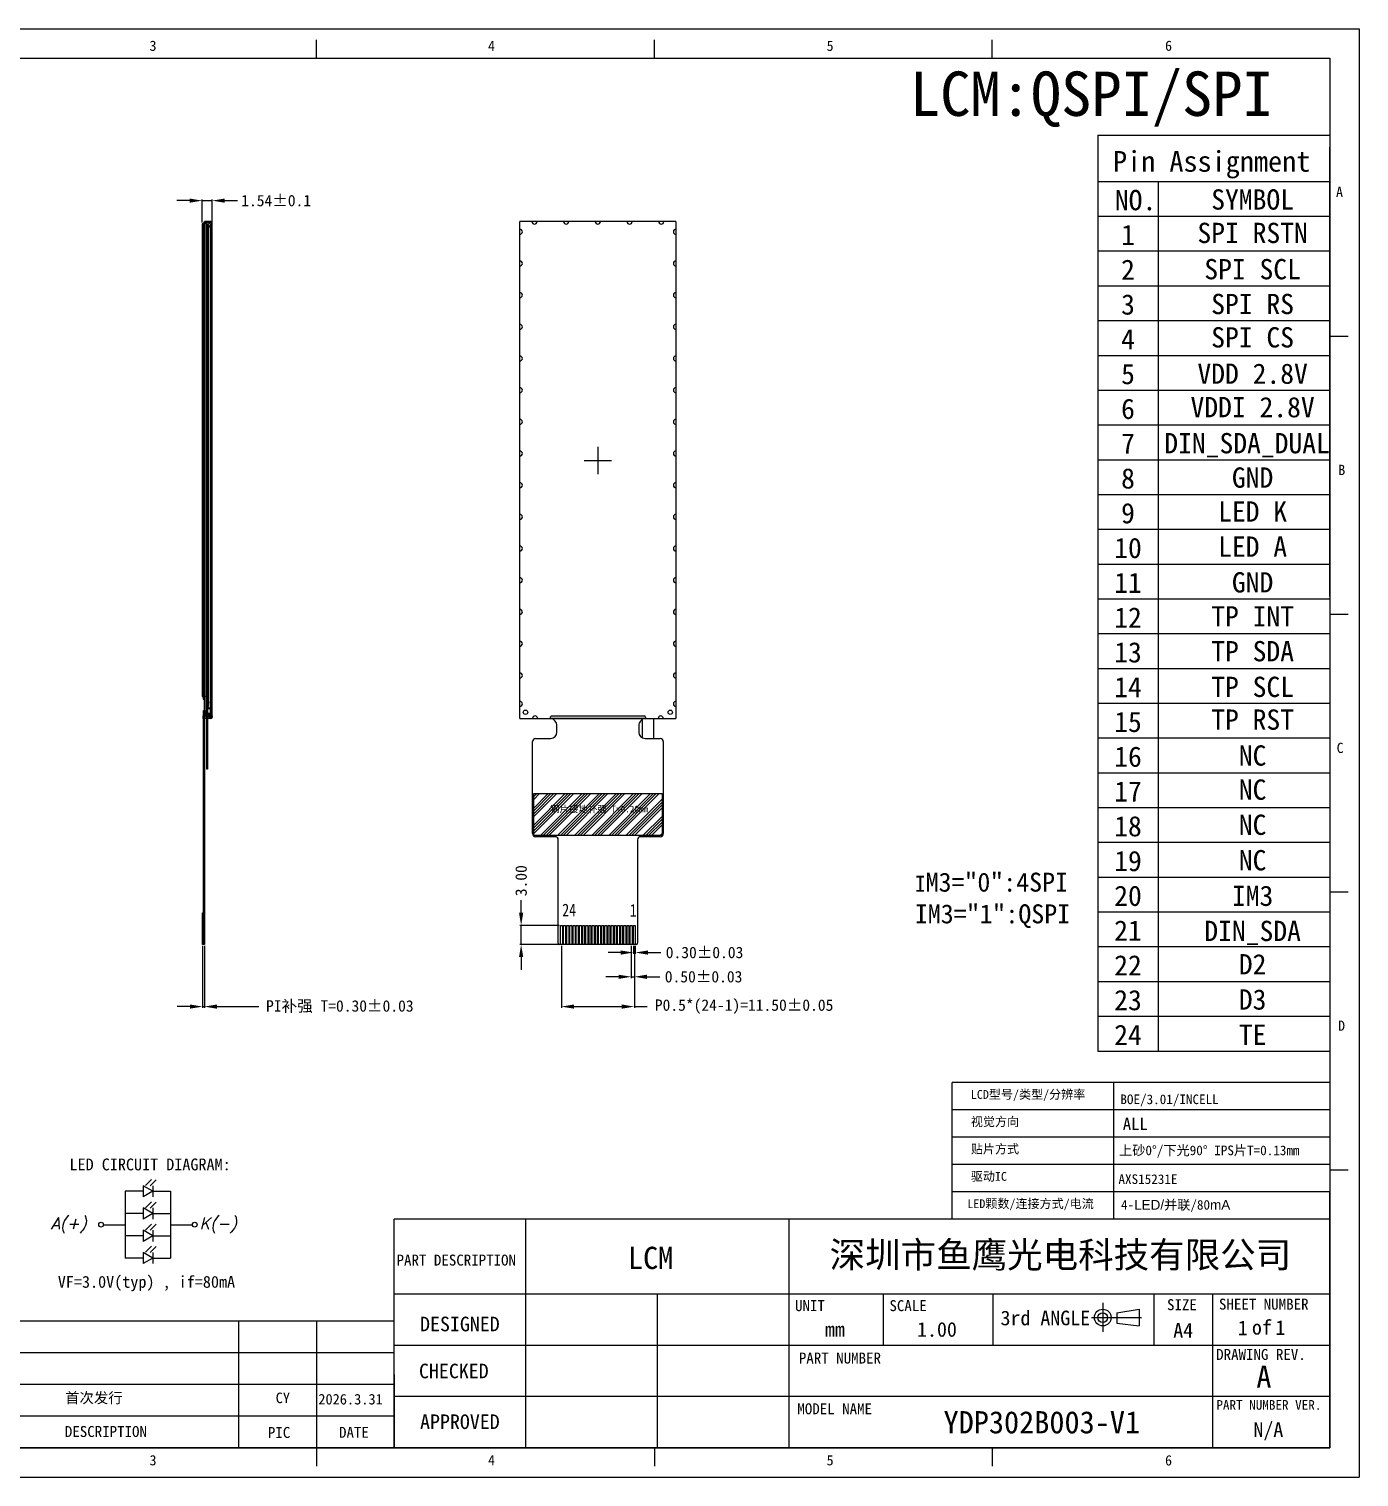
# Model space of a CAD drawing. Header units: millimetres. Extents: x -32 to 297, y -411 to -183.
# Drawn here: x 86.8 to 296.6, y -411.1 to -182.6 of the extents above; entities that cross this region are included whole.
import ezdxf
from ezdxf.enums import TextEntityAlignment as Align

# ---------------------------------------------------------------- set-up
doc = ezdxf.new("R2010")
doc.units = ezdxf.units.MM
doc.header["$LTSCALE"] = 16.335
doc.header["$PDMODE"] = 3
doc.header["$PDSIZE"] = 0.3125
doc.layers.get('0').update_dxf_attribs({"linetype": 'CONTINUOUS'})
doc.layers.get('Defpoints').update_dxf_attribs({"linetype": 'CONTINUOUS'})
for name, color, linetype in [('BL-Housing', 7, 'CONTINUOUS'), ('dim', 8, 'CONTINUOUS'), ('DIM（标注）', 3, 'CONTINUOUS'), ('FPC', 33, 'CONTINUOUS'), ('FPC1', 30, 'CONTINUOUS'), ('LED', 6, 'CONTINUOUS'), ('上增光', 11, 'CONTINUOUS'), ('下增光', 114, 'CONTINUOUS'), ('双面胶', 2, 'CONTINUOUS'), ('扩散', 41, 'CONTINUOUS'), ('标 注', 3, 'CONTINUOUS'), ('胶框', 7, 'CONTINUOUS'), ('铁框', 142, 'CONTINUOUS'), ('黑白双面胶', 5, 'CONTINUOUS')]:
    doc.layers.add(name, color=color, linetype=linetype)
for name, color, linetype, lineweight in [('LG（导光板）', 6, 'CONTINUOUS', 25), ('Title block', 7, 'CONTINUOUS', 9), ('反射贴布', 203, 'CONTINUOUS', 18)]:
    doc.layers.add(name, color=color, linetype=linetype, lineweight=lineweight)
doc.styles.add('H', font='italic.shx', dxfattribs={"width": 0.75})
doc.styles.add('RD', font='romand.shx', dxfattribs={"width": 0.9})
doc.styles.get("Standard").update_dxf_attribs({"font": 'txt', "width": 0.8})
doc.styles.add('ZI2.5', font='SimSun.ttf', dxfattribs={"height": 2.5})
doc.styles.add('宋', font='SimSun.ttf')
doc.styles.add('宋体', font='SimSun.ttf')
doc.styles.add('宝明', font='simhei.ttf')
doc.styles.add('黑体', font='simhei.ttf')
doc.dimstyles.new('ISO-25$0', dxfattribs={"dimtxt": 1.8, "dimasz": 2, "dimexe": 0.2, "dimexo": 0.2, "dimtad": 0, "dimzin": 1, "dimdsep": 46, "dimtxsty": '宋体', "dimcen": 1.5, "dimclrd": 3, "dimclre": 3, "dimclrt": 7, "dimadec": 0, "dimazin": 0, "dimtp": 1.2, "dimtm": 1.2, "dimtfac": 1, "dimtmove": 0, "dimatfit": 3, "dimfxl": 1, "dimtolj": 1, "dimarcsym": 0})
doc.dimstyles.new('SH', dxfattribs={"dimscale": 1.4, "dimtxt": 2.5, "dimasz": 2.5, "dimexe": 1.25, "dimexo": 0.625, "dimtad": 0, "dimdec": 1, "dimzin": 0, "dimdsep": 46, "dimtxsty": 'RD', "dimcen": 2.5, "dimadec": 0, "dimazin": 0, "dimtfac": 0.6, "dimtdec": 1, "dimtmove": 0, "dimatfit": 3, "dimfxl": 1, "dimtolj": 1, "dimarcsym": 0})
pattern_1 = [(45, (-3169.72784, 6711.853), (-0.224506403, 0.224506403), []), (135, (-3169.72784, 6711.853), (-0.224506403, -0.224506403), [])]

# ---------------------------------------------------------------- blocks, each defined once
blk = doc.blocks.new('THIRD-PROJ_BL0')
at = {"linetype": 'Continuous'}
blk.add_line((257.13, 38.11), (257.13, 34.11), dxfattribs=at)
at = {"color": 7, "linetype": 'Continuous'}
for p, q in [((255.59, 36.06), (262.41, 36.06)), ((259.04, 36.73), (262.11, 37.22)), ((259.04, 36.73), (259.04, 35.31)), ((262.11, 37.22), (262.11, 34.94)), ((259.04, 35.31), (262.11, 34.94))]:
    blk.add_line(p, q, dxfattribs=at)
for centre, radius in [((257.13, 36.08), 1.14), ((257.13, 36.06), 0.67)]:
    blk.add_circle(centre, radius, dxfattribs=at)
blk = doc.blocks.new('*D24')
at = {"layer": 'Defpoints', "color": 0, "transparency": 16777216}
for p in [(114.19, -327.05), (114.49, -327.05), (114.19, -336.86)]:
    blk.add_point(p, dxfattribs=at)
at = {"layer": 'dim', "color": 3, "lineweight": -2, "transparency": 16777216}
for p, q in [((114.19, -327.25), (114.19, -337.06)), ((114.49, -327.25), (114.49, -337.06)), ((112.19, -336.86), (110.19, -336.86)), ((114.19, -336.86), (114.49, -336.86)), ((116.49, -336.86), (123.1, -336.86))]:
    blk.add_line(p, q, dxfattribs=at)
at = {"layer": 'dim', "color": 3, "transparency": 16777216}
for points in [[(112.19, -336.52), (112.19, -337.19), (114.19, -336.86)], [(116.49, -336.52), (116.49, -337.19), (114.49, -336.86)]]:
    blk.add_solid(points, dxfattribs=at)
at = {"layer": 'dim', "color": 7, "transparency": 16777216, "insert": (135.85, -336.86), "char_height": 1.8, "attachment_point": 5, "style": '宋体'}
blk.add_mtext('\\A1;PI补强 T=0.30±0.03', dxfattribs=at)
blk = doc.blocks.new('*D28')
at = {"layer": 'Defpoints', "color": 0, "transparency": 16777216}
for p in [(182.16, -327.05), (182.46, -327.05), (182.46, -328.33)]:
    blk.add_point(p, dxfattribs=at)
at = {"layer": 'dim', "color": 3, "lineweight": -2, "transparency": 16777216}
for p, q in [((180.16, -328.33), (178.16, -328.33)), ((182.16, -327.25), (182.16, -328.53)), ((182.16, -328.33), (182.46, -328.33)), ((182.46, -327.25), (182.46, -328.53)), ((184.46, -328.33), (186.46, -328.33))]:
    blk.add_line(p, q, dxfattribs=at)
at = {"layer": 'dim', "color": 3, "transparency": 16777216}
for points in [[(180.16, -328), (180.16, -328.66), (182.16, -328.33)], [(184.46, -328), (184.46, -328.66), (182.46, -328.33)]]:
    blk.add_solid(points, dxfattribs=at)
at = {"layer": 'dim', "color": 7, "transparency": 16777216, "insert": (193.38, -328.33), "char_height": 1.8, "attachment_point": 5, "style": '宋体'}
blk.add_mtext('\\A1;0.30%%P0.03', dxfattribs=at)
blk = doc.blocks.new('*D29')
at = {"layer": 'Defpoints', "color": 0, "transparency": 16777216}
for p in [(181.81, -327.05), (182.31, -327.05), (182.31, -332.15)]:
    blk.add_point(p, dxfattribs=at)
at = {"layer": 'dim', "color": 3, "lineweight": -2, "transparency": 16777216}
for p, q in [((181.81, -327.25), (181.81, -332.35)), ((182.31, -327.25), (182.31, -332.35)), ((179.81, -332.15), (177.81, -332.15)), ((181.81, -332.15), (182.31, -332.15)), ((184.31, -332.15), (186.31, -332.15))]:
    blk.add_line(p, q, dxfattribs=at)
at = {"layer": 'dim', "color": 3, "transparency": 16777216}
for points in [[(179.81, -331.82), (179.81, -332.49), (181.81, -332.15)], [(184.31, -331.82), (184.31, -332.49), (182.31, -332.15)]]:
    blk.add_solid(points, dxfattribs=at)
at = {"layer": 'dim', "color": 7, "transparency": 16777216, "insert": (193.23, -332.15), "char_height": 1.8, "attachment_point": 5, "style": '宋体'}
blk.add_mtext('\\A1;0.50%%P0.03', dxfattribs=at)
blk = doc.blocks.new('*D30')
at = {"layer": 'Defpoints', "color": 0, "transparency": 16777216}
for p in [(170.81, -327.05), (182.31, -327.05), (182.31, -336.86)]:
    blk.add_point(p, dxfattribs=at)
at = {"layer": 'dim', "color": 3, "lineweight": -2, "transparency": 16777216}
for p, q in [((170.81, -327.25), (170.81, -337.06)), ((182.31, -327.25), (182.31, -337.06)), ((172.81, -336.86), (180.31, -336.86)), ((182.31, -336.86), (184.31, -336.86))]:
    blk.add_line(p, q, dxfattribs=at)
at = {"layer": 'dim', "color": 3, "transparency": 16777216}
for points in [[(172.81, -336.52), (172.81, -337.19), (170.81, -336.86)], [(180.31, -336.52), (180.31, -337.19), (182.31, -336.86)]]:
    blk.add_solid(points, dxfattribs=at)
at = {"layer": 'dim', "color": 7, "transparency": 16777216, "insert": (199.62, -336.86), "char_height": 1.8, "attachment_point": 5, "style": '宋体'}
blk.add_mtext('\\A1;P0.5*(24-1)=11.50%%P0.05', dxfattribs=at)
blk = doc.blocks.new('*D31')
at = {"layer": 'Defpoints', "color": 0, "transparency": 16777216}
for p in [(164.45, -324.05), (170.66, -324.05), (170.66, -327.05)]:
    blk.add_point(p, dxfattribs=at)
at = {"layer": 'dim', "color": 3, "lineweight": -2, "transparency": 16777216}
for p, q in [((164.45, -322.05), (164.45, -320.05)), ((170.46, -324.05), (164.25, -324.05)), ((164.45, -327.05), (164.45, -324.05)), ((170.46, -327.05), (164.25, -327.05)), ((164.45, -329.05), (164.45, -331.05))]:
    blk.add_line(p, q, dxfattribs=at)
at = {"layer": 'dim', "color": 3, "transparency": 16777216}
for points in [[(164.12, -322.05), (164.78, -322.05), (164.45, -324.05)], [(164.12, -329.05), (164.78, -329.05), (164.45, -327.05)]]:
    blk.add_solid(points, dxfattribs=at)
at = {"layer": 'dim', "color": 7, "transparency": 16777216, "insert": (164.45, -316.99), "char_height": 1.8, "attachment_point": 5, "rotation": 90, "style": '宋体'}
blk.add_mtext('\\A1;3.00', dxfattribs=at)
blk = doc.blocks.new('zw$AA94')
blk.add_lwpolyline([(-4.82, -78.41), (-19.82, -78.41)])
at = {"layer": 'BL-Housing', "color": 0}
for centre, start, end in [((-22.32, 0), 180, 0), ((-17.32, 0), 180, 0), ((-12.32, 0), 180, 0), ((-7.32, 0), 180, 0), ((-2.32, 0), 180, 0), ((-24.63, -1.6), 270, 90), ((0, -1.6), 90, 270), ((-24.63, -6.6), 270, 90), ((0, -6.6), 90, 270), ((-24.63, -11.6), 270, 90), ((0, -11.6), 90, 270), ((-24.63, -16.6), 270, 90), ((0, -16.6), 90, 270), ((-24.63, -21.6), 270, 90), ((0, -21.6), 90, 270), ((-24.63, -26.6), 270, 90), ((0, -26.6), 90, 270), ((-24.63, -31.6), 270, 90), ((0, -31.6), 90, 270), ((-24.63, -36.6), 270, 90), ((0, -36.6), 90, 270), ((-24.63, -41.6), 270, 90), ((0, -41.6), 90, 270), ((-24.63, -46.6), 270, 90), ((0, -46.6), 90, 270), ((-24.63, -51.6), 270, 90), ((0, -51.6), 90, 270), ((-24.63, -56.6), 270, 90), ((0, -56.6), 90, 270), ((-24.63, -61.6), 270, 90), ((0, -61.6), 90, 270), ((-24.63, -66.6), 270, 90), ((0, -66.6), 90, 270), ((-24.63, -71.6), 270, 90), ((0, -71.6), 90, 270), ((-24.63, -76.1), 270, 90), ((0, -76.1), 90, 270), ((-22.23, -78.41), 0, 180), ((-2.41, -78.41), 0, 180)]:
    blk.add_arc(centre, 0.4, start, end, dxfattribs=at)
at = {"layer": '胶框'}
blk.add_line((-19.82, -78.41), (-4.82, -78.41), dxfattribs=at)
at = {"layer": '胶框', "linetype": 'Continuous'}
for centre in [(-23.74, -77.42), (-0.9, -77.42)]:
    blk.add_circle(centre, 0.35, dxfattribs=at)
at = {"layer": '铁框'}
for p, q in [((0, 0), (-24.63, 0)), ((-24.63, -78.41), (-24.63, 0)), ((0, 0), (0, -78.41)), ((-24.63, -78.41), (-19.82, -78.41)), ((-19.82, -78.21), (-19.82, -78.41)), ((-19.62, -78.01), (-5.02, -78.01)), ((-4.82, -78.21), (-4.82, -78.41)), ((-4.82, -78.41), (0, -78.41))]:
    blk.add_line(p, q, dxfattribs=at)
for centre, start, end in [((-19.62, -78.21), 90, 180), ((-5.02, -78.21), 0, 90)]:
    blk.add_arc(centre, 0.2, start, end, dxfattribs=at)
blk = doc.blocks.new('*D23')
at = {"layer": 'Defpoints', "color": 0, "transparency": 16777216}
for p in [(115.7, -209.68), (114.16, -213.34), (115.7, -213.34)]:
    blk.add_point(p, dxfattribs=at)
at = {"layer": 'dim', "color": 3, "lineweight": -2, "transparency": 16777216}
for p, q in [((112.16, -209.68), (110.16, -209.68)), ((114.16, -213.14), (114.16, -209.48)), ((114.16, -209.68), (115.7, -209.68)), ((115.7, -213.14), (115.7, -209.48)), ((117.7, -209.68), (119.7, -209.68))]:
    blk.add_line(p, q, dxfattribs=at)
at = {"layer": 'dim', "color": 3, "transparency": 16777216}
for points in [[(112.16, -209.35), (112.16, -210.01), (114.16, -209.68)], [(117.7, -209.35), (117.7, -210.01), (115.7, -209.68)]]:
    blk.add_solid(points, dxfattribs=at)
at = {"layer": 'dim', "color": 7, "transparency": 16777216, "insert": (125.81, -209.68), "char_height": 1.8, "attachment_point": 5, "style": '宋体'}
blk.add_mtext('\\A1;1.54%%P0.1', dxfattribs=at)
blk = doc.blocks.new('GSG')
at = {"layer": '胶框'}
h = blk.add_hatch(dxfattribs=at)
h.set_pattern_fill('ANSI37', color=256, scale=0.1, style=0)
h.set_pattern_definition(pattern_1)
h.paths.add_polyline_path([(114.88, 786.86), (114.88, 786.31), (115.55, 786.31), (115.55, 786.81, 0.414214), (115.5, 786.86)])
h = blk.add_hatch(dxfattribs=at)
h.set_pattern_fill('ANSI37', color=256, scale=0.1, style=0)
h.set_pattern_definition(pattern_1)
h.paths.add_polyline_path([(115.55, 709.3), (115.05, 709.3), (115.05, 708.77), (115.05, 708.6), (115.5, 708.6, 0.414214), (115.7, 708.8), (115.7, 709.05, -0.414214), (115.5, 708.85), (115.25, 708.85), (115.25, 709), (115.5, 709, 0.414214), (115.55, 709.05)])
at = {"layer": '黑白双面胶'}
for color, points in [(256, [(114.82, 786.8), (114.88, 786.8), (114.88, 786.01), (114.82, 786.01)]), (252, [(114.79, 708.6), (114.82, 708.6), (114.82, 711.15), (114.79, 711.15)]), (256, [(114.82, 712.6), (114.88, 712.6), (114.88, 708.6), (114.82, 708.6)])]:
    blk.add_hatch(color=color, dxfattribs=at).paths.add_polyline_path(points)
at = {"color": 30, "linetype": 'Continuous'}
blk.add_line((114.37, 709.85), (114.49, 709.85), dxfattribs=at)
at = {"color": 6}
for points in [[(114.16, 712.05), (114.29, 712.05), (114.29, 786.66), (114.16, 786.66)], [(114.69, 712.05), (114.82, 712.05), (114.82, 786.66), (114.69, 786.66)]]:
    blk.add_lwpolyline(points, close=True, dxfattribs=at)
at = {"color": 4}
for points in [[(114.29, 711.65), (114.49, 711.65), (114.49, 786.76), (114.29, 786.76)], [(114.49, 786.76), (114.69, 786.76), (114.69, 709.15), (114.49, 709.15)]]:
    blk.add_lwpolyline(points, close=True, dxfattribs=at)
at = {"layer": 'FPC1'}
for p, q in [((114.88, 709.4), (114.88, 708.68)), ((114.99, 709.4), (114.99, 708.68))]:
    blk.add_line(p, q, dxfattribs=at)
blk.add_lwpolyline([(114.99, 708.68), (114.88, 708.68), (114.88, 710.25), (114.93, 711.25), (115.06, 711.25), (114.99, 710.25), (114.99, 708.68)], dxfattribs=at)
blk.add_lwpolyline([(114.88, 708.6), (114.99, 708.6), (114.99, 700.6), (114.88, 700.6)], close=True, dxfattribs=at)
at = {"layer": 'LED'}
blk.add_lwpolyline([(115.02, 710.25), (115.44, 710.25), (115.44, 709.4), (115.02, 709.4)], close=True, dxfattribs=at)
at = {"layer": 'LG（导光板）'}
blk.add_lwpolyline([(115.47, 710.25), (115.07, 710.25), (115.12, 711.25), (115.12, 786.21), (115.47, 786.21), (115.47, 710.25)], dxfattribs=at)
at = {"layer": '上增光'}
blk.add_lwpolyline([(114.99, 786.21), (114.92, 786.21), (114.92, 712.15), (114.99, 712.15)], close=True, dxfattribs=at)
at = {"layer": '下增光'}
blk.add_lwpolyline([(115.06, 786.21), (114.99, 786.21), (114.99, 712.15), (115.06, 712.15)], close=True, dxfattribs=at)
at = {"layer": '双面胶'}
blk.add_lwpolyline([(115.01, 710.55), (115.08, 710.55), (115.11, 711.06), (115.04, 711.06), (115.01, 710.55)], dxfattribs=at)
blk.add_lwpolyline([(115.05, 709.3), (114.99, 709.3), (114.99, 708.77), (115.05, 708.77)], close=True, dxfattribs=at)
at = {"layer": '反射贴布'}
blk.add_lwpolyline([(115.47, 786.21), (115.55, 786.21), (115.55, 709.55), (115.47, 709.55)], close=True, dxfattribs=at)
at = {"layer": '扩散'}
for points in [[(115.06, 711.45), (115.12, 711.45), (115.12, 786.21), (115.06, 786.21)], [(115.06, 711.45), (114.91, 711.45), (114.91, 711.95), (115.06, 711.95)]]:
    blk.add_lwpolyline(points, close=True, dxfattribs=at)
at = {"layer": '胶框'}
for p, q in [((114.88, 786.31), (114.88, 786.86)), ((114.88, 786.31), (115.55, 786.31)), ((114.88, 786.31), (114.88, 708.6)), ((115.12, 711.25), (115.05, 710.2)), ((115.05, 708.6), (114.88, 708.6)), ((115.05, 709.3), (115.05, 710.2)), ((115.05, 710.2), (115.55, 710.2)), ((115.05, 708.6), (115.05, 709.3)), ((115.05, 709.3), (115.55, 709.3)), ((115.5, 708.6), (115.05, 708.6)), ((115.7, 709.05), (115.7, 708.8))]:
    blk.add_line(p, q, dxfattribs=at)
blk.add_lwpolyline([(114.88, 708.6), (114.29, 708.6), (114.29, 709), (114.88, 709)], dxfattribs=at)
blk.add_arc((115.5, 708.8), 0.2, 270, 0, dxfattribs=at)
at = {"layer": '铁框'}
for p, q in [((115.5, 787.01), (114.49, 787.01)), ((114.49, 712.15), (114.49, 787.01)), ((115.5, 786.86), (114.49, 786.86)), ((114.49, 712.15), (114.88, 712.15))]:
    blk.add_line(p, q, dxfattribs=at)
blk.add_lwpolyline([(115.55, 786.81), (115.55, 709.05, -0.414214), (115.5, 709), (115.25, 709), (115.25, 708.85), (115.5, 708.85, 0.414214), (115.7, 709.05), (115.7, 786.81)], format="xyb", dxfattribs=at)
for radius in [0.2, 0.05]:
    blk.add_arc((115.5, 786.81), radius, 0, 90, dxfattribs=at)
at = {"layer": '黑白双面胶'}
for points in [[(114.82, 786.8), (114.88, 786.8), (114.88, 786.01), (114.82, 786.01)], [(114.82, 786.01), (114.88, 786.01), (114.88, 712.6), (114.82, 712.6)], [(114.79, 708.6), (114.82, 708.6), (114.82, 711.15), (114.79, 711.15)], [(114.82, 712.6), (114.88, 712.6), (114.88, 708.6), (114.82, 708.6)]]:
    blk.add_lwpolyline(points, close=True, dxfattribs=at)

msp = doc.modelspace()

# ---------------------------------------------------------------- hatches: boundary and pattern name
h = msp.add_hatch()
h.set_pattern_fill('ANSI34', color=4, scale=0.1, style=0)
h.set_pattern_definition([(45, (0, -1000), (-1.3470384, 1.3470384), []), (45, (0.449, -1000), (-1.3470384, 1.3470384), []), (45, (0.898, -1000), (-1.3470384, 1.3470384), []), (45, (1.347, -1000), (-1.3470384, 1.3470384), [])])
h.paths.add_polyline_path([(181.8065, -309.8512), (171.3065, -309.8512), (166.4395, -309.8512), (166.4395, -303.2512), (186.6735, -303.2512), (186.6735, -309.8512)])

# ---------------------------------------------------------------- linework, layer by layer
at = {"color": 7, "linetype": 'Continuous'}
for p, q in [((-32.2827, -182.5898), (296.6191, -182.5898)), ((296.6191, -182.5898), (296.6191, -411.09)), ((-32.2827, -411.09), (296.6191, -411.09))]:
    msp.add_line(p, q, dxfattribs=at)
at = {"linetype": 'Continuous'}
for p, q in [((132.1797, -187.206), (132.1797, -184.3209)), ((185.4618, -187.206), (185.4618, -184.3209)), ((238.7439, -187.206), (238.7439, -184.3209)), ((-27.6665, -187.206), (292.0029, -187.206)), ((292.0029, -187.206), (292.0029, -406.4738)), ((292.0029, -231.0595), (294.888, -231.0595)), ((292.0029, -274.9131), (294.888, -274.9131)), ((292.0029, -318.7667), (294.888, -318.7667)), ((292.0029, -362.6202), (294.888, -362.6202)), ((-27.6665, -406.4738), (292.0029, -406.4738)), ((132.1797, -406.4738), (132.1797, -409.3589)), ((185.4618, -406.4738), (185.4618, -409.3589)), ((238.7439, -406.4738), (238.7439, -409.3589))]:
    msp.add_line(p, q, dxfattribs=at)
for p, q in [((255.412, -199.331), (292.0028, -199.331)), ((292.0029, -204.8126), (292.0029, -201.2252)), ((292.0029, -239.7891), (292.0029, -204.8126)), ((292.0029, -272.0751), (292.0029, -239.7891))]:
    msp.add_line(p, q)
at = {"color": 30}
for p, q in [((114.3552, -327.0512), (114.3552, -290.1512)), ((114.4852, -290.1512), (114.4852, -327.0512))]:
    msp.add_line(p, q, dxfattribs=at)
at = {"color": 30, "linetype": 'Continuous'}
for p, q in [((169.8136, -291.8083), (169.3994, -291.3941)), ((183.7136, -291.3941), (183.2994, -291.8083)), ((166.7395, -294.5512), (169.1065, -294.5512)), ((170.1065, -293.5512), (170.1065, -292.5154)), ((183.0065, -292.5154), (183.0065, -293.5512)), ((184.0065, -294.5512), (186.3735, -294.5512)), ((166.2395, -309.5512), (166.2395, -295.0512)), ((186.8735, -295.0512), (186.8735, -309.5512)), ((169.8065, -310.0512), (166.7395, -310.0512)), ((170.3065, -326.8512), (170.3065, -310.5512)), ((182.8065, -310.5512), (182.8065, -326.8512)), ((186.3735, -310.0512), (183.3065, -310.0512)), ((182.6065, -327.0512), (170.5065, -327.0512))]:
    msp.add_line(p, q, dxfattribs=at)
at = {"color": 1}
for p, q in [((114.1852, -327.0512), (114.1852, -322.0507)), ((114.1852, -322.0507), (114.3552, -322.0507)), ((114.4852, -327.0512), (114.1852, -327.0512))]:
    msp.add_line(p, q, dxfattribs=at)
at = {"color": 4, "linetype": 'Continuous'}
for p, q in [((292.0029, -348.8549), (232.4339, -348.855)), ((232.434, -370.4101), (232.4339, -348.855)), ((257.9327, -370.4101), (257.9326, -348.855)), ((292.0029, -353.166), (232.4339, -353.166)), ((292.0029, -357.477), (232.4339, -357.477)), ((292.0029, -361.788), (232.4339, -361.788)), ((292.0029, -366.0991), (232.434, -366.0991)), ((292.0029, -374.7377), (292.0029, -366.0824)), ((292.0029, -370.4101), (144.401, -370.4101)), ((144.401, -406.4738), (144.401, -370.4101)), ((165.1738, -406.4738), (165.1738, -370.4101)), ((206.7192, -406.4738), (206.7192, -370.4101)), ((227.6684, -370.4102), (227.6684, -370.4101)), ((292.0029, -370.4101), (232.434, -370.4101)), ((206.7192, -406.4738), (206.7192, -374.7377)), ((292.0029, -406.4738), (292.0029, -374.7377)), ((206.7192, -382.2389), (144.401, -382.2389)), ((185.9465, -406.4738), (185.9465, -382.2389)), ((292.0029, -382.2389), (206.7192, -382.2389)), ((221.6064, -390.3172), (221.6064, -382.2389)), ((238.917, -390.3172), (238.917, -382.2389)), ((264.3059, -390.3172), (264.3059, -382.2389)), ((273.5383, -406.4738), (273.5382, -382.2389)), ((144.401, -386.4972), (63.2323, -386.4972)), ((119.9353, -406.4738), (119.9353, -386.4972)), ((132.1682, -386.4972), (132.1682, -406.4738)), ((206.7192, -390.3172), (144.401, -390.3172)), ((292.0029, -390.3172), (206.7192, -390.3172)), ((144.401, -391.4913), (63.2323, -391.4913)), ((144.401, -394.9334), (144.401, -406.4738)), ((144.401, -396.4854), (63.2323, -396.4854)), ((206.7192, -398.3955), (144.401, -398.3955)), ((292.0029, -398.3955), (206.7192, -398.3955)), ((144.401, -401.4796), (63.2323, -401.4796)), ((144.401, -406.4738), (45.356, -406.4738)), ((206.7192, -406.4738), (144.401, -406.4738)), ((292.0029, -406.4738), (206.7192, -406.4738))]:
    msp.add_line(p, q, dxfattribs=at)
at = {"color": 4}
msp.add_lwpolyline([(181.8065, -309.8512), (181.8065, -309.8512), (171.3065, -309.8512), (171.3065, -309.8512), (166.4395, -309.8512), (166.4395, -303.2512), (186.6735, -303.2512), (186.6735, -309.8512)], close=True, dxfattribs=at)
at = {"color": 30, "linetype": 'Continuous'}
for centre, radius, start, end in [((169.1065, -292.5154), 1, 360, 45), ((184.0065, -292.5154), 1, 135, 180), ((166.7395, -295.0512), 0.5, 90, 180), ((169.1065, -293.5512), 1, 270, 360), ((184.0065, -293.5512), 1, 180, 270), ((186.3735, -295.0512), 0.5, 0, 90), ((166.7395, -309.5512), 0.5, 180, 270), ((169.8065, -310.5512), 0.5, 0, 90), ((183.3065, -310.5512), 0.5, 90, 180), ((186.3735, -309.5512), 0.5, 270, 0), ((170.5065, -326.8512), 0.2, 180, 270), ((182.6065, -326.8512), 0.2, 270, 360)]:
    msp.add_arc(centre, radius, start, end, dxfattribs=at)
at = {"layer": 'dim', "color": 2}
for p, q in [((176.5565, -248.5418), (176.5565, -252.8486)), ((174.4031, -250.6952), (178.7099, -250.6952))]:
    msp.add_line(p, q, dxfattribs=at)
at = {"layer": 'dim', "color": 7}
msp.add_line((292.0028, -258.8063), (292.0028, -342.4746), dxfattribs=at)
at = {"layer": 'dim', "color": 1}
msp.add_line((114.3552, -322.0507), (114.4852, -322.0507), dxfattribs=at)
at = {"layer": 'dim', "color": 2}
for points in [[(170.6564, -324.0512), (170.9564, -324.0512), (170.9564, -327.0512), (170.6564, -327.0512)], [(171.1564, -324.0512), (171.4564, -324.0512), (171.4564, -327.0512), (171.1564, -327.0512)], [(171.6564, -324.0512), (171.9564, -324.0512), (171.9564, -327.0512), (171.6564, -327.0512)], [(172.1564, -324.0512), (172.4564, -324.0512), (172.4564, -327.0512), (172.1564, -327.0512)], [(172.6564, -324.0512), (172.9564, -324.0512), (172.9564, -327.0512), (172.6564, -327.0512)], [(173.1564, -324.0512), (173.4564, -324.0512), (173.4564, -327.0512), (173.1564, -327.0512)], [(173.6564, -324.0512), (173.9564, -324.0512), (173.9564, -327.0512), (173.6564, -327.0512)], [(174.1564, -324.0512), (174.4564, -324.0512), (174.4564, -327.0512), (174.1564, -327.0512)], [(174.6564, -324.0512), (174.9564, -324.0512), (174.9564, -327.0512), (174.6564, -327.0512)], [(175.1564, -324.0512), (175.4564, -324.0512), (175.4564, -327.0512), (175.1564, -327.0512)], [(175.6564, -324.0512), (175.9564, -324.0512), (175.9564, -327.0512), (175.6564, -327.0512)], [(176.1564, -324.0512), (176.4564, -324.0512), (176.4564, -327.0512), (176.1564, -327.0512)], [(176.6564, -324.0512), (176.9564, -324.0512), (176.9564, -327.0512), (176.6564, -327.0512)], [(177.1564, -324.0512), (177.4564, -324.0512), (177.4564, -327.0512), (177.1564, -327.0512)], [(177.6564, -324.0512), (177.9564, -324.0512), (177.9564, -327.0512), (177.6564, -327.0512)], [(178.1564, -324.0512), (178.4564, -324.0512), (178.4564, -327.0512), (178.1564, -327.0512)], [(178.6564, -324.0512), (178.9564, -324.0512), (178.9564, -327.0512), (178.6564, -327.0512)], [(179.1564, -324.0512), (179.4564, -324.0512), (179.4564, -327.0512), (179.1564, -327.0512)], [(179.6564, -324.0512), (179.9564, -324.0512), (179.9564, -327.0512), (179.6564, -327.0512)], [(180.1564, -324.0512), (180.4564, -324.0512), (180.4564, -327.0512), (180.1564, -327.0512)], [(180.6564, -324.0512), (180.9564, -324.0512), (180.9564, -327.0512), (180.6564, -327.0512)], [(181.1564, -324.0512), (181.4564, -324.0512), (181.4564, -327.0512), (181.1564, -327.0512)], [(181.6564, -324.0512), (181.9564, -324.0512), (181.9564, -327.0512), (181.6564, -327.0512)], [(182.1564, -324.0512), (182.4564, -324.0512), (182.4564, -327.0512), (182.1564, -327.0512)]]:
    msp.add_lwpolyline(points, close=True, dxfattribs=at)
at = {"layer": 'FPC'}
for p, q in [((104.8297, -365.1154), (104.8297, -366.859)), ((106.3397, -365.9872), (104.8297, -365.1154)), ((106.3397, -365.1154), (106.3397, -366.859)), ((104.8297, -365.9872), (101.9899, -365.9872)), ((101.9899, -365.9872), (101.9899, -376.5472)), ((106.3397, -365.9872), (104.8297, -366.859)), ((106.3397, -365.9872), (109.1561, -365.9872)), ((109.1561, -365.9872), (109.1561, -376.5472)), ((104.8297, -369.5072), (101.9899, -369.5072)), ((104.8297, -368.6354), (104.8297, -370.379)), ((106.3397, -369.5072), (104.8297, -368.6354)), ((106.3397, -369.5072), (104.8297, -370.379)), ((106.3397, -368.6354), (106.3397, -370.379)), ((106.3397, -369.5072), (109.1561, -369.5072)), ((98.5574, -371.2672), (101.9899, -371.2672)), ((104.8297, -372.1554), (104.8297, -373.899)), ((106.3397, -373.0272), (104.8297, -372.1554)), ((106.3397, -372.1554), (106.3397, -373.899)), ((109.1561, -371.2672), (112.5886, -371.2672)), ((104.8297, -373.0272), (101.9899, -373.0272)), ((106.3397, -373.0272), (104.8297, -373.899)), ((106.3397, -373.0272), (109.1561, -373.0272)), ((104.8297, -376.5472), (101.9899, -376.5472)), ((104.8297, -375.6754), (104.8297, -377.419)), ((106.3397, -376.5472), (104.8297, -375.6754)), ((106.3397, -376.5472), (104.8297, -377.419)), ((106.3397, -375.6754), (106.3397, -377.419)), ((106.3397, -376.5472), (109.1561, -376.5472))]:
    msp.add_line(p, q, dxfattribs=at)
for centre in [(98.1837, -371.2672), (112.9623, -371.2672)]:
    msp.add_circle(centre, 0.3737, dxfattribs=at)
at = {"layer": 'FPC1'}
msp.add_lwpolyline([(183.3263, -291.4012, -0.25378628), (183.5566, -291.8212), (183.5566, -294.4443)], format="xyb", dxfattribs=at)
msp.add_lwpolyline([(185.3735, -294.5512), (185.3735, -291.4012)], dxfattribs=at)
at = {"layer": 'Title block'}
for p, q in [((255.412, -199.331), (255.412, -278.0011)), ((255.412, -206.6491), (292.0028, -206.6491)), ((264.9174, -206.6491), (264.9174, -343.8646)), ((255.412, -212.1377), (292.0028, -212.1377)), ((255.412, -217.6263), (292.0028, -217.6263)), ((255.412, -223.115), (292.0028, -223.115)), ((255.412, -228.6036), (292.0028, -228.6036)), ((255.412, -234.0922), (292.0028, -234.0922)), ((255.412, -239.5808), (292.0028, -239.5808)), ((255.412, -245.0694), (292.0028, -245.0694)), ((255.412, -250.5581), (292.0028, -250.5581)), ((255.412, -256.0467), (292.0028, -256.0467)), ((255.412, -261.5353), (292.0028, -261.5353)), ((255.412, -267.0239), (292.0028, -267.0239)), ((255.412, -270.683), (255.412, -343.8646)), ((255.412, -272.5125), (292.0028, -272.5125)), ((255.412, -278.0011), (292.0028, -278.0011)), ((255.412, -283.4898), (292.0028, -283.4898)), ((255.412, -288.9784), (292.0028, -288.9784)), ((255.412, -294.467), (292.0028, -294.467)), ((255.412, -299.9556), (292.0028, -299.9556)), ((255.412, -305.4442), (292.0028, -305.4442)), ((255.412, -310.9329), (292.0028, -310.9329)), ((255.412, -316.4215), (292.0028, -316.4215)), ((255.412, -321.9101), (292.0028, -321.9101)), ((255.412, -327.3987), (292.0028, -327.3987)), ((255.412, -332.8873), (292.0028, -332.8873)), ((255.412, -338.376), (292.0028, -338.376)), ((255.412, -343.8646), (292.0028, -343.8646))]:
    msp.add_line(p, q, dxfattribs=at)

# ---------------------------------------------------------------- block references
at = {"color": 1}
msp.add_blockref('GSG', (0, -1000), dxfattribs=at)
at = {"color": 4, "linetype": 'Continuous', "xscale": 1.154041310822777, "yscale": 1.154041310822777, "zscale": 1.154041310822777}
msp.add_blockref('THIRD-PROJ_BL0', (-40.5447, -427.5564), dxfattribs=at)
at = {"layer": 'dim', "color": 2}
msp.add_blockref('zw$AA94', (188.8735, -212.9892), dxfattribs=at)

# ---------------------------------------------------------------- texts
at = {"color": 4, "linetype": 'Continuous', "style": '宋体'}
for s, height, p in [('3', 1.6157, (105.8332, -186.0469)), ('4', 1.6157, (159.2285, -186.0655)), ('5', 1.6157, (212.6367, -186.0469)), ('6', 1.6157, (266.0237, -186.0378)), ('A', 1.6157, (292.9858, -209.1096)), ('B', 1.6157, (293.3489, -252.9773)), ('C', 1.6157, (293.0877, -296.8384)), ('D', 1.6157, (293.321, -340.6782)), ('PART DESCRIPTION', 1.731062, (144.7985, -377.7225)), ('UNIT', 1.73106, (207.6561, -384.9093)), ('SCALE', 1.73106, (222.5433, -384.9093)), ('SIZE', 1.73106, (266.3277, -384.7605)), ('SHEET NUMBER', 1.731062, (274.5216, -384.6759)), ('3rd ANGLE', 2.30808, (240.071, -387.1436)), ('PART NUMBER', 1.731062, (208.2587, -393.1836)), ('DRAWING REV.', 1.731062, (274.0854, -392.6117)), ('MODEL NAME', 1.73106, (208.0202, -401.1864)), ('PART NUMBER VER.', 1.521749, (274.1161, -400.4697)), ('3', 1.6157, (105.8332, -409.2486)), ('4', 1.6157, (159.2285, -409.23)), ('5', 1.6157, (212.6367, -409.2485)), ('6', 1.6157, (266.0237, -409.2576))]:
    msp.add_text(s, height=height, dxfattribs=at).set_placement(p)
at = {"color": 1, "linetype": 'Continuous', "style": '宋体'}
for s, height, p in [('LCM:QSPI/SPI ', 7.010801, (256.7832, -196.3136)), ('LCM ', 3.5054, (186.0667, -378.261)), ('A', 3.5054, (281.6118, -397.0133)), ('YDP302B003-V1', 3.5054, (246.5804, -404.2002))]:
    msp.add_text(s, height=height, dxfattribs=at).set_placement(p, align=Align.CENTER)
at = {"color": 4, "linetype": 'Continuous', "style": '宋体'}
for s, height, p in [('DESIGNED', 2.30808, (154.7874, -388.0939)), ('of', 2.30808, (281.2986, -388.6157)), ('mm', 2.30808, (213.9457, -388.9484)), ('1.00', 2.30808, (230.0445, -388.9484)), ('A4', 2.30808, (268.8836, -389.0882)), ('1', 2.3081, (278.2843, -388.7062)), ('1', 2.3081, (284.2127, -388.6627)), ('CHECKED', 2.30808, (153.8318, -395.5104)), ('APPROVED', 2.30808, (154.7874, -403.5144)), ('DESCRIPTION', 1.731062, (98.9508, -404.7708)), ('DATE', 1.73106, (138.0797, -404.8996)), ('N/A', 2.30808, (282.3151, -404.7539))]:
    msp.add_text(s, height=height, dxfattribs=at).set_placement(p, align=Align.CENTER)
msp.add_text('PIC', height=1.73106, rotation=0.264792, dxfattribs=at).set_placement((126.2725, -404.9269), align=Align.CENTER)
at = {"color": 4, "insert": (169.0154, -305.1541), "char_height": 1.065559, "attachment_point": 1, "style": '黑体'}
msp.add_mtext_dynamic_manual_height_columns('钢片接地补强 T=0.20mm', width=15.99734, gutter_width=5.3278, heights=[0], dxfattribs=at)
at = {"color": 2, "attachment_point": 1}
for s, insert, char_height, width, style in [('{\\C4;深圳市鱼鹰光电科技}{\\fSimSun|b1|i0|c134|p2;\\C4;有限公司}', (213.1126, -373.962), 4.105728, 80.765097, '黑体'), ('{\\C1;            首次发行}', (78.9481, -397.7623), 1.662052, 40.987189, '宋体'), ('\\pi8.853;{\\C1;  CY}', (114.6159, -397.7623), 1.662052, 40.987189, '宋体'), ('{\\C1;2026.3.31}', (132.4553, -397.9758), 1.662052, 40.987189, '宋体')]:
    msp.add_mtext(s, dxfattribs=dict(at, insert=insert, char_height=char_height, width=width, style=style))
at = {"layer": 'DIM（标注）', "color": 3, "attachment_point": 1, "style": '宋'}
for s, insert, char_height, width in [('{\\fSimSun|b1|i0|c134|p2;\\C1;I\\H1.2x;M3="0":4SPI\\PIM3="1":QSPI}', (226.5573, -315.7207), 2.5, 19.046798), ('{\\fSimSun|b1|i0|c134|p2;\\C1;LCD型号/类型/分辨率}', (235.3865, -350.0204), 1.39392, 19.046798), ('{\\fSimSun|b1|i0|c134|p2;\\C1;视觉方向}', (235.3865, -354.3314), 1.39392, 19.046798), ('{\\C0;ALL}', (259.3636, -354.3967), 1.92, 29.104279), ('{\\fSimSun|b1|i0|c134|p2;\\C1;贴片方式}', (235.3865, -358.6424), 1.39392, 19.046798), ('{\\fSimSun|b1|i0|c134|p2;\\C7;上砂0°/下光90° IPS片T=0.13mm}', (258.7786, -358.7799), 1.52064, 37.840506), ('{\\fSimSun|b1|i0|c134|p2;\\C1;驱动IC}', (235.3865, -362.9534), 1.39392, 19.046798), ('{\\fSimSun|b1|i0|c134|p2;\\C1;LED颗数/连接方式/电流}', (234.8293, -367.2644), 1.39392, 20.718528)]:
    msp.add_mtext(s, dxfattribs=dict(at, insert=insert, char_height=char_height, width=width))
at = {"layer": 'DIM（标注）', "color": 7, "insert": (259.0772, -367.3758), "char_height": 1.52064, "width": 25.079719, "attachment_point": 1, "style": '宋'}
msp.add_mtext('4-{\\fArial|b0|i0|c0|p32;LED/}并联/80{\\fArial|b0|i0|c0|p32;mA}', dxfattribs=at)
at = {"layer": 'DIM（标注）', "color": 7, "style": '宋'}
for tag, p in [('BOE/3.01/INCELL', (258.9714, -352.2475)), ('AXS15231E', (258.6709, -364.846))]:
    msp.add_attdef(tag, p, '', height=1.5206, dxfattribs=at)
at = {"layer": 'FPC'}
for s, height, style, p in [('LED CIRCUIT DIAGRAM:', 1.868731, '宝明', (93.2115, -362.6977)), ('A(+)', 1.82477, 'H', (90.2609, -371.9859)), ('K(-)', 1.82477, 'H', (113.7266, -371.9859)), ('VF=3.0V(typ) , if=80mA', 1.868731, '宝明', (91.3628, -381.2215))]:
    msp.add_text(s, height=height, dxfattribs=dict(at, style=style)).set_placement(p)
at = {"layer": 'Title block', "style": 'ZI2.5'}
msp.add_text('Pin Assignment', height=3.267035, dxfattribs=at).set_placement((257.8152, -205.1158))
at = {"layer": 'Title block', "style": '宋体'}
for s, p in [('SYMBOL', (279.8345, -209.4969)), ('NO.', (261.3717, -209.5977)), ('1', (260.1767, -215.0863)), ('SPI RSTN', (279.8345, -214.7744)), ('2', (260.1767, -220.5749)), ('SPI SCL', (279.8345, -220.4918)), ('3', (260.1767, -226.0635)), ('SPI RS', (279.8345, -225.9909)), ('4', (260.1767, -231.5521)), ('SPI CS', (279.8345, -231.252)), ('5', (260.1767, -237.0408)), ('VDD 2.8V', (279.8345, -236.9796)), ('6', (260.1767, -242.5294)), ('VDDI 2.8V', (279.8345, -242.2641)), ('7', (260.1767, -248.018)), ('DIN_SDA_DUAL', (278.9608, -247.9531)), ('8', (260.1767, -253.5066)), ('GND', (279.8345, -253.3772)), ('9', (260.1767, -258.9952)), ('LED K', (279.8345, -258.7344)), ('LED A', (279.8345, -264.2765)), ('10', (260.1767, -264.4838)), ('11', (260.1767, -269.9725)), ('GND', (279.8345, -269.9102)), ('12', (260.1767, -275.4611)), ('TP INT', (279.8345, -275.2757)), ('13', (260.1767, -280.9497)), ('TP SDA', (279.8345, -280.7769)), ('14', (260.1767, -286.4383)), ('TP SCL', (279.8345, -286.4032)), ('TP RST', (279.8345, -291.5715)), ('15', (260.1767, -291.9269)), ('16', (260.1767, -297.4156)), ('NC', (279.8345, -297.2376)), ('17', (260.1767, -302.9042)), ('NC', (279.8345, -302.6182)), ('18', (260.1767, -308.3928)), ('NC', (279.8345, -308.1617)), ('19', (260.1767, -313.8814)), ('NC', (279.8345, -313.7609)), ('20', (260.1767, -319.37)), ('IM3', (279.8345, -319.3691)), ('21', (260.1767, -324.8587)), ('DIN_SDA', (279.8345, -324.9151)), ('22', (260.1767, -330.3473)), ('D2', (279.8345, -330.1747)), ('23', (260.1767, -335.8359)), ('D3', (279.8345, -335.7353)), ('24', (260.1767, -341.3245)), ('TE', (279.8345, -341.2907))]:
    msp.add_text(s, height=3.2, dxfattribs=at).set_placement(p, align=Align.MIDDLE_CENTER)
at = {"layer": '标 注', "char_height": 2, "width": 1.143334, "attachment_point": 1}
for s, insert in [('{\\fSimSun|b0|i0|c134|p2;24}', (170.9364, -320.6108)), ('{\\fSimSun|b0|i0|c134|p2;1}', (181.5914, -320.677))]:
    msp.add_mtext(s, dxfattribs=dict(at, insert=insert))

# ---------------------------------------------------------------- dimensions: what is measured, and where the dimension line sits
at = {"layer": 'dim', "color": 2}
dim = msp.add_linear_dim(base=(115.6952, -209.6784), p1=(114.1552, -213.3392), p2=(115.6952, -213.3392), text='<>%%P0.1', dimstyle='ISO-25$0', override={"dimtxsty": '宋体'}, dxfattribs=at)
dim.commit()
dim.dimension.update_dxf_attribs({"geometry": '*D23', "text_midpoint": (125.8052, -209.6784)})
dim = msp.add_linear_dim(base=(164.4487, -324.0512), p1=(170.6564, -327.0512), p2=(170.6564, -324.0512), angle=90, dimstyle='ISO-25$0', dxfattribs=at)
dim.commit()
dim.dimension.update_dxf_attribs({"geometry": '*D31', "text_midpoint": (164.4487, -316.9927)})
dim = msp.add_linear_dim(base=(114.1852, -336.8576), p1=(114.4852, -327.0512), p2=(114.1852, -327.0512), angle=180, text='PI补强 T=<>±0.03', dimstyle='ISO-25$0', dxfattribs=at)
dim.commit()
dim.dimension.update_dxf_attribs({"geometry": '*D24', "text_midpoint": (135.8463, -336.8576), "dimtype": 160})
for base, p1, p2, text, picture, middle in [((182.3064, -336.8576), (170.8064, -327.0512), (182.3064, -327.0512), 'P0.5*(24-1)=<>%%P0.05', '*D30', (199.623, -336.8576)), ((182.3064, -332.1544), (181.8064, -327.0512), (182.3064, -327.0512), '<>%%P0.03', '*D29', (193.2263, -332.1544)), ((182.4564, -328.329), (182.1564, -327.0512), (182.4564, -327.0512), '<>%%P0.03', '*D28', (193.3763, -328.329))]:
    dim = msp.add_linear_dim(base=base, p1=p1, p2=p2, text=text, dimstyle='ISO-25$0', dxfattribs=at)
    dim.commit()
    dim.dimension.update_dxf_attribs({"geometry": picture, "text_midpoint": middle})

# ---------------------------------------------------------------- leaders
at = {"layer": 'FPC'}
for points in [[(106.1186, -364.1252), (105.1737, -365.0701)], [(106.8818, -364.1738), (105.9368, -365.1188)], [(106.1186, -367.6452), (105.1737, -368.5901)], [(106.8818, -367.6938), (105.9368, -368.6388)], [(106.1186, -371.1652), (105.1737, -372.1101)], [(106.8818, -371.2138), (105.9368, -372.1588)], [(106.1186, -374.6852), (105.1737, -375.6301)], [(106.8818, -374.7338), (105.9368, -375.6788)]]:
    msp.add_leader(points, dimstyle='SH', override={"dimscale": 0.25, "dimasz": 2, "dimtoh": 1}, dxfattribs=at)

doc.saveas('drawing.dxf')
